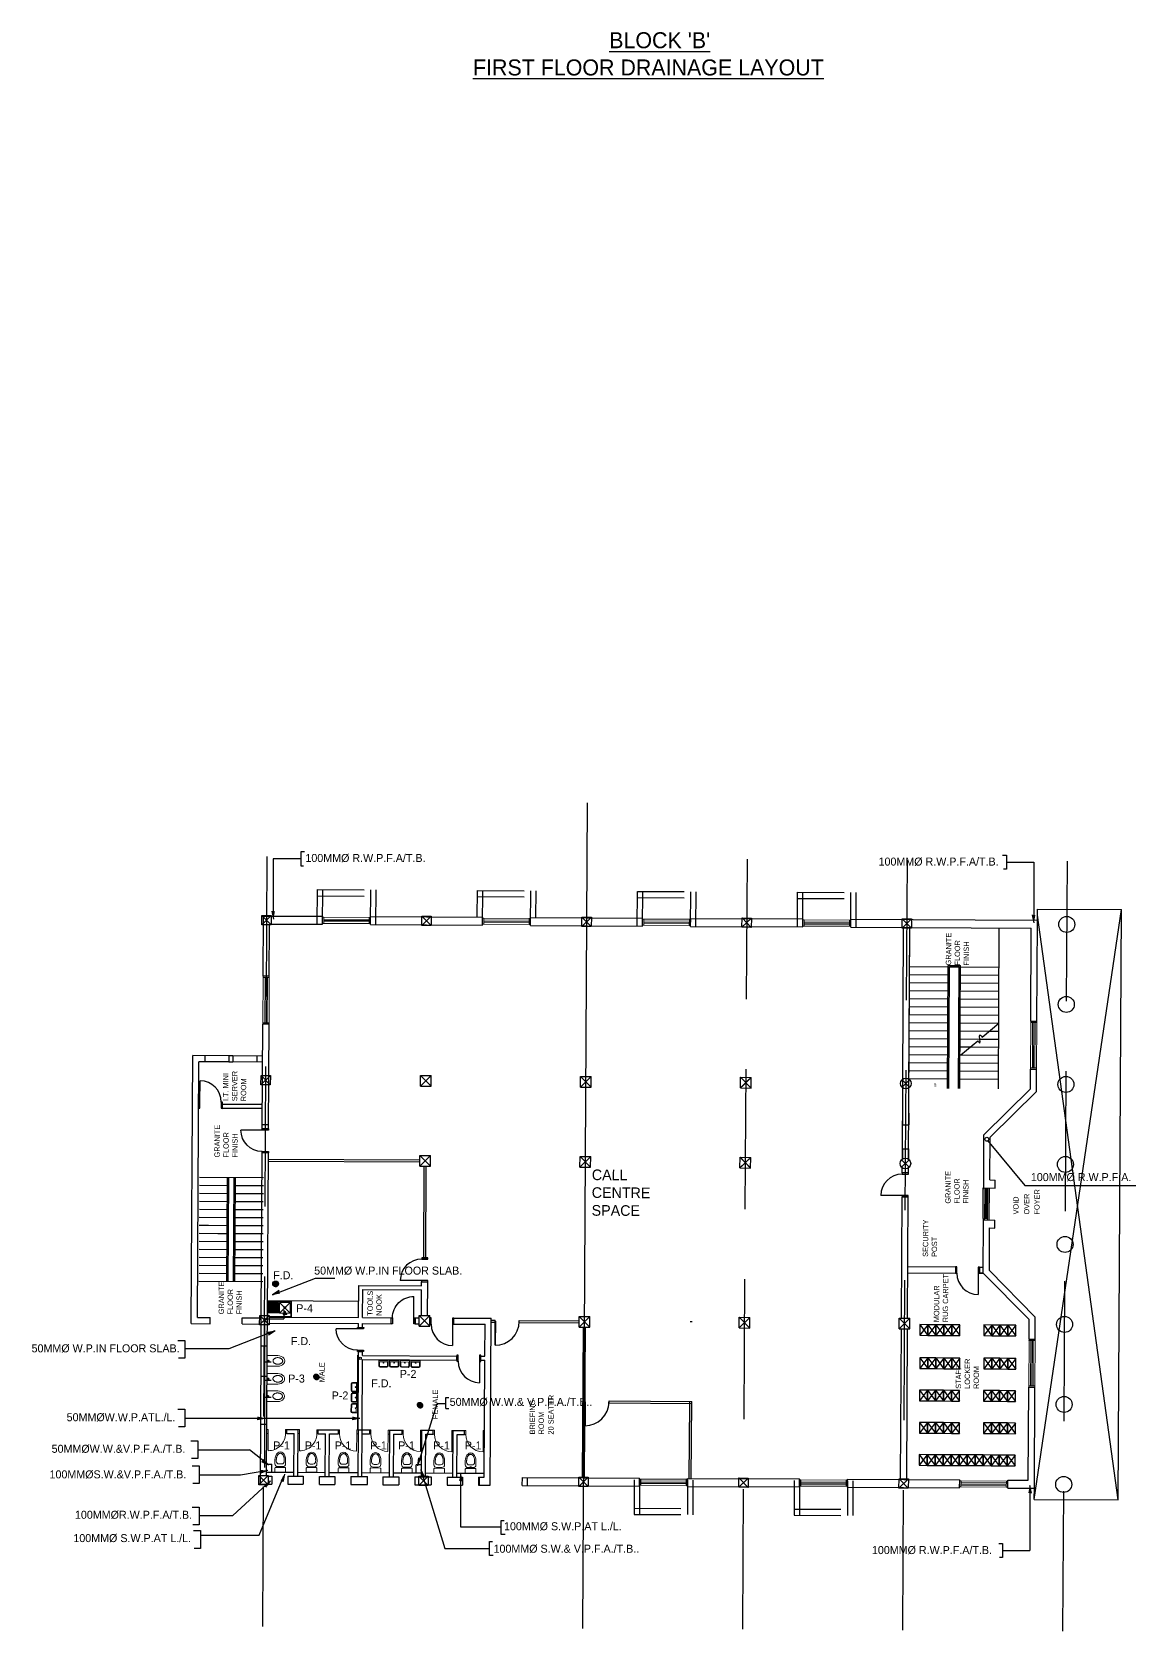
# Model space of a CAD drawing. Header units: millimetres. Extents: x -162225 to 333452, y -329082 to -56676.
# Drawn here: x 288557 to 329945, y -195811 to -135849 of the extents above; entities that cross this region are included whole.
import ezdxf

# ---------------------------------------------------------------- set-up
doc = ezdxf.new("R2010")
doc.units = ezdxf.units.MM
doc.header["$LTSCALE"] = 7
doc.header["$MEASUREMENT"] = 0
doc.linetypes.add('DASHED2', pattern=[0.375, 0.25, -0.125])
doc.layers.get('0').update_dxf_attribs({"lineweight": 5})
doc.layers.add('DOORS', color=8, linetype='Continuous')
for name, color, linetype, lineweight in [('Fixtures', 7, 'Continuous', 5), ('gridlines', 8, 'DASHED2', 5), ('Handrails', 8, 'Continuous', 5), ('LAYER1', 8, 'Continuous', 5), ('Layer2', 8, 'Continuous', 25), ('Layer4', 8, 'Continuous', 5), ('Layer5', 8, 'Continuous', 25), ("Supervisor's seat", 8, 'Continuous', 25), ('text', 8, 'Continuous', 5), ('TEXT3', 8, 'Continuous', 5), ('WALLS', 8, 'Continuous', 35), ('WIN-DOOR', 8, 'Continuous', 13), ('win_doors', 8, 'Continuous', 13), ('WINDOWS_DOORS', 8, 'Continuous', 5)]:
    doc.layers.add(name, color=color, linetype=linetype, lineweight=lineweight)
doc.styles.add('LUCY', font='LSANSI.TTF')
doc.styles.add('STYLUS', font='stylu.ttf')

# ---------------------------------------------------------------- blocks, each defined once
blk = doc.blocks.new('W1800')
at = {"layer": 'WIN-DOOR'}
for points in [[(0, 0), (230, 0), (230, -50), (0, -50)], [(0, -1800), (230, -1800), (230, -1750), (0, -1750)]]:
    blk.add_lwpolyline(points, close=True, dxfattribs=at)
at = {"layer": 'WINDOWS_DOORS'}
for p, q in [((0, -1800), (0, 0)), ((0, 0), (230, 0)), ((230, 0), (230, -1800)), ((69, -1750), (69, -50)), ((114, -50), (114, -1750)), ((161, -1750), (161, -50)), ((230, -1800), (0, -1800))]:
    blk.add_line(p, q, dxfattribs=at)
blk = doc.blocks.new('w1200')
for p, q in [((50, 230), (0, 230)), ((0, 165), (1200, 165)), ((0, 65), (1200, 65)), ((0, 0), (50, 0)), ((50, 230), (1200, 230)), ((50, 65), (50, 165)), ((50, 125), (1150, 125)), ((50, 105), (1150, 105)), ((50, 0), (1200, 0)), ((1200, 230), (1150, 230)), ((1150, 165), (1150, 65)), ((1150, 0), (1200, 0))]:
    blk.add_line(p, q)
blk = doc.blocks.new('wc')
for p, q in [((0, 458), (0, 308)), ((0, 150), (0, 0)), ((0, 0), (400, 0)), ((25, 175), (375, 175)), ((50, 458), (50, 408)), ((100, 208), (300, 208)), ((150, 308), (250, 308)), ((190, 208), (190, 175)), ((210, 208), (210, 175)), ((350, 408), (350, 458)), ((400, 308), (400, 458)), ((400, 0), (400, 150))]:
    blk.add_line(p, q)
for centre, radius, start, end in [((100, 308), 100, 180, 270), ((25, 150), 25, 90, 180), ((150, 408), 100, 180, 270), ((250, 408), 100, 270, 0), ((300, 308), 100, 270, 0), ((300, 308), 100, 270, 0), ((375, 150), 25, 360, 90)]:
    blk.add_arc(centre, radius, start, end)
blk.add_ellipse((200, 458), major_axis=(0, 300), ratio=0.666667, start_param=4.712389, end_param=7.853982)
blk.add_open_spline([(350, 458), (350, 466), (350, 474), (348, 496), (347, 510), (342, 537), (339, 551), (332, 576), (327, 588), (318, 611), (312, 622), (301, 641), (294, 650), (283, 665), (277, 670), (266, 681), (261, 685), (250, 693), (244, 696), (233, 701), (228, 703), (217, 706), (212, 707), (201, 708), (196, 708), (185, 706), (180, 705), (169, 702), (163, 700), (152, 694), (147, 691), (136, 682), (130, 678), (119, 667), (114, 661), (104, 647), (99, 640), (89, 624), (85, 616), (77, 598), (73, 589), (66, 569), (63, 559), (58, 538), (56, 527), (53, 506), (52, 494), (50, 475), (50, 466), (50, 458)], degree=3, knots=[4.712389, 4.712389, 4.712389, 4.712389, 4.805294, 4.805294, 4.96378, 4.96378, 5.122267, 5.122267, 5.280753, 5.280753, 5.439239, 5.439239, 5.597725, 5.597725, 5.724795, 5.724795, 5.851866, 5.851866, 5.978936, 5.978936, 6.106006, 6.106006, 6.233076, 6.233076, 6.360146, 6.360146, 6.487216, 6.487216, 6.614287, 6.614287, 6.741357, 6.741357, 6.868427, 6.868427, 6.995497, 6.995497, 7.122567, 7.122567, 7.249638, 7.249638, 7.376708, 7.376708, 7.503778, 7.503778, 7.630848, 7.630848, 7.757918, 7.757918, 7.853982, 7.853982, 7.853982, 7.853982])
blk = doc.blocks.new('d750l-150')
at = {"layer": 'WINDOWS_DOORS'}
blk.add_line((50, 150), (50, 800), dxfattribs=at)
for points in [[(50, 0), (0, 0), (0, 150), (50, 150)], [(750, 0), (700, 0), (700, 150), (750, 150)]]:
    blk.add_lwpolyline(points, close=True, dxfattribs=at)
blk.add_arc((50, 150), 650, 0, 90, dxfattribs=at)
blk = doc.blocks.new('bidet')
for p, q in [((0, 400), (0, 0)), ((0, 0), (400, 0)), ((0, 0), (200, 0)), ((0, 0), (200, 0)), ((400, 0), (400, 400))]:
    blk.add_line(p, q)
for radius in [23.9, 18.9, 13.9]:
    blk.add_circle((200, 50), radius)
blk.add_ellipse((200, 400), major_axis=(0, 256), ratio=0.780874, start_param=4.712389, end_param=7.853982)
for points in [[(325, 400), (325, 406), (325, 413), (323, 429), (322, 439), (318, 459), (316, 469), (309, 487), (306, 496), (298, 512), (293, 520), (284, 534), (279, 540), (268, 551), (263, 556), (252, 564), (246, 568), (235, 574), (229, 576), (218, 579), (213, 580), (202, 581), (197, 581), (186, 580), (180, 579), (169, 576), (164, 573), (153, 567), (147, 564), (136, 555), (131, 550), (120, 538), (115, 532), (106, 518), (101, 510), (93, 494), (90, 485), (84, 466), (81, 457), (78, 437), (76, 427), (75, 411), (75, 406), (75, 400)], [(325, 400), (325, 394), (325, 387), (323, 371), (322, 361), (318, 341), (316, 331), (309, 313), (306, 304), (298, 288), (293, 280), (284, 266), (279, 260), (268, 249), (263, 244), (252, 236), (246, 232), (235, 226), (229, 224), (218, 221), (213, 220), (202, 219), (197, 219), (186, 220), (180, 221), (169, 224), (164, 227), (153, 233), (147, 236), (136, 245), (131, 250), (120, 262), (115, 268), (106, 282), (101, 290), (93, 306), (90, 315), (84, 334), (81, 343), (78, 363), (76, 373), (75, 389), (75, 394), (75, 400)]]:
    blk.add_open_spline(points, degree=3, knots=[4.712389, 4.712389, 4.712389, 4.712389, 4.809848, 4.809848, 4.965569, 4.965569, 5.121291, 5.121291, 5.277012, 5.277012, 5.432733, 5.432733, 5.588455, 5.588455, 5.744176, 5.744176, 5.899897, 5.899897, 6.055619, 6.055619, 6.21134, 6.21134, 6.367061, 6.367061, 6.522783, 6.522783, 6.678504, 6.678504, 6.834226, 6.834226, 6.989947, 6.989947, 7.145668, 7.145668, 7.30139, 7.30139, 7.457111, 7.457111, 7.612832, 7.612832, 7.768554, 7.768554, 7.853982, 7.853982, 7.853982, 7.853982])
blk = doc.blocks.new('d900l')
at = {"linetype": 'ByBlock'}
blk.add_line((50, 230), (50, 1030), dxfattribs=at)
for points in [[(0, 0), (50, 0), (50, 230), (0, 230)], [(850, 0), (900, 0), (900, 230), (850, 230)]]:
    blk.add_lwpolyline(points, close=True, dxfattribs=at)
blk.add_arc((50, 230), 800, 0, 90, dxfattribs=at)
blk = doc.blocks.new('900 DOOR 2')
at = {"layer": 'Layer5'}
for p, q in [((900, 20), (0, 20)), ((900, 0), (0, 0))]:
    blk.add_line(p, q, dxfattribs=at)
blk.add_arc((0, 0), 900, 0, 90, dxfattribs=at)
blk = doc.blocks.new('sink900')
for p, q in [((0, 600), (0, 0)), ((900, 600), (0, 600)), ((0, 600), (50, 600)), ((0, 600), (100, 600)), ((900, 0), (900, 600)), ((0, 0), (900, 0)), ((20, 580), (20, 20)), ((880, 580), (20, 580)), ((20, 20), (880, 20)), ((450, 450), (50, 50)), ((50, 450), (450, 50)), ((50, 450), (50, 50)), ((450, 450), (50, 450)), ((50, 50), (450, 50)), ((168, 489), (325, 489)), ((230, 518), (230, 390)), ((230, 518), (260, 518)), ((260, 390), (230, 390)), ((260, 518), (260, 390)), ((450, 50), (450, 450)), ((450, 50), (450, 450)), ((450, 450), (850, 450)), ((490, 50), (490, 450)), ((490, 425), (850, 425)), ((490, 400), (850, 400)), ((490, 375), (850, 375)), ((490, 350), (850, 350)), ((490, 325), (850, 325)), ((490, 300), (850, 300)), ((490, 275), (850, 275)), ((850, 250), (490, 250)), ((850, 225), (490, 225)), ((850, 225), (490, 225)), ((850, 200), (490, 200)), ((850, 175), (490, 175)), ((850, 150), (490, 150)), ((850, 125), (490, 125)), ((850, 100), (490, 100)), ((850, 75), (490, 75)), ((850, 50), (490, 50)), ((850, 450), (850, 50)), ((880, 20), (880, 580))]:
    blk.add_line(p, q)
for centre, radius in [((197, 485), 20), ((250, 250), 40), ((250, 250), 30), ((288, 485), 20)]:
    blk.add_circle(centre, radius)
blk = doc.blocks.new('BASIN350')
for p, q in [((0, 200), (0, 0)), ((0, 0), (350, 0)), ((25, 200), (25, 50)), ((25, 50), (325, 50)), ((300, 250), (50, 250)), ((300, 225), (50, 225)), ((325, 50), (325, 200)), ((350, 0), (350, 200))]:
    blk.add_line(p, q)
for radius in [17.4, 12.4]:
    blk.add_circle((175, 75), radius)
for centre, radius, start, end in [((50, 200), 50, 90, 180), ((50, 200), 25, 90, 180), ((300, 200), 50, 0, 90), ((300, 200), 25, 360, 90)]:
    blk.add_arc(centre, radius, start, end)

msp = doc.modelspace()

# ---------------------------------------------------------------- hatches: boundary and pattern name
at = {"layer": 'Fixtures', "lineweight": 25}
h = msp.add_hatch(dxfattribs=at)
h.set_pattern_fill('ANSI31', color=256, scale=36, style=0)
h.set_pattern_definition([(45, (266402.9575, -105290.878), (-3.18198052, 3.18198052), [])])
h.paths.add_polyline_path([(297795, -182795, 1), (297583, -182795, 1)])
h = msp.add_hatch(dxfattribs=at)
h.set_pattern_fill('ANSI31', color=256, scale=36, style=0)
h.set_pattern_definition([(45, (267933.5187, -108779.3896), (-3.18198052, 3.18198052), [])])
h.paths.add_polyline_path([(299326, -186284, 1), (299113, -186284, 1)])
h = msp.add_hatch(dxfattribs=at)
h.set_pattern_fill('ANSI31', color=256, scale=36, style=0)
h.set_pattern_definition([(45, (271817.99, -109840.84), (-3.18198052, 3.18198052), [])])
h.paths.add_polyline_path([(303210, -187345, 1), (302998, -187345, 1)])

# ---------------------------------------------------------------- linework, layer by layer
for p, q in [((300807, -183454), (297387, -183435)), ((302599, -189687), (302599, -189720)), ((302619, -189687), (302619, -189720)), ((304989, -189643), (304989, -189675)), ((305009, -189643), (305009, -189675))]:
    msp.add_line(p, q, dxfattribs=at)
for centre, radius in [((297689, -182795), 106), ((297704, -182825), 46.8)]:
    msp.add_circle(centre, radius, dxfattribs=at)
at = {"layer": 'gridlines', "lineweight": 25, "ltscale": 3000}
for p, q in [((297205, -195647), (297388, -164694)), ((315205, -195745), (315387, -164793)), ((321204, -195778), (321387, -164826)), ((327204, -195811), (327387, -164859))]:
    msp.add_line(p, q, dxfattribs=at)
at = {"layer": 'gridlines', "color": 206, "linetype": 'Continuous', "lineweight": 30, "ltscale": 3000}
for p, q in [((305772, -184234), (305922, -184235)), ((305773, -184156), (305923, -184157)), ((305773, -184159), (305923, -184160)), ((305922, -184235), (305923, -184160)), ((313230, -184200), (313305, -184200)), ((310188, -187258), (310189, -187183))]:
    msp.add_line(p, q, dxfattribs=at)
at = {"layer": 'Handrails', "lineweight": 25}
for p, q in [((322881, -175464), (322906, -170855)), ((322906, -170855), (323361, -170857)), ((323351, -172707), (323361, -170857)), ((322931, -175465), (322956, -170905)), ((322956, -170905), (323311, -170907)), ((323286, -175467), (323311, -170907)), ((323336, -175467), (323351, -172707)), ((324181, -173536), (324799, -173015)), ((323383, -174207), (324016, -173674)), ((295867, -182714), (295888, -178814)), ((295917, -182714), (295938, -178815)), ((296112, -182716), (296133, -178816)), ((296162, -182716), (296183, -178816))]:
    msp.add_line(p, q, dxfattribs=at)
msp.add_spline([(324016, -173674), (324090, -173763), (324092, -173460), (324181, -173536)], degree=3, dxfattribs=at)
at = {"layer": 'LAYER1', "lineweight": 25}
for p, q in [((297526, -168976), (297174, -169324)), ((297176, -168974), (297524, -169326)), ((303526, -169009), (303174, -169357)), ((303176, -169007), (303524, -169359)), ((309526, -169042), (309174, -169390)), ((309176, -169040), (309524, -169391)), ((315526, -169074), (315174, -169422)), ((315176, -169072), (315524, -169424)), ((326131, -190873), (329402, -168760)), ((326250, -169193), (326253, -168743)), ((329281, -190890), (326251, -168968)), ((326253, -168743), (329402, -168760)), ((329281, -190890), (329402, -168760)), ((321525, -169107), (321174, -169455)), ((321175, -169105), (321524, -169457)), ((321454, -171197), (322904, -171205)), ((321456, -170897), (322906, -170905)), ((323359, -171207), (324809, -171215)), ((323361, -170907), (324811, -170915)), ((321451, -171797), (322901, -171805)), ((321452, -171497), (322902, -171505)), ((323356, -171807), (324806, -171815)), ((323357, -171507), (324807, -171515)), ((321447, -172397), (322897, -172405)), ((321449, -172097), (322899, -172105)), ((323352, -172407), (324802, -172415)), ((323354, -172107), (324804, -172115)), ((321444, -172997), (322894, -173005)), ((321446, -172697), (322896, -172705)), ((323349, -173007), (324799, -173015)), ((323351, -172707), (324801, -172715)), ((321441, -173597), (322891, -173605)), ((321443, -173297), (322893, -173305)), ((323346, -173607), (324087, -173611)), ((323347, -173307), (324445, -173313)), ((324087, -173611), (324796, -173615)), ((324445, -173313), (324797, -173315)), ((321438, -174197), (322888, -174205)), ((321439, -173897), (322889, -173905)), ((323343, -174207), (324793, -174215)), ((323344, -173907), (323737, -173909)), ((323737, -173909), (324794, -173915)), ((297493, -174976), (297141, -175324)), ((297143, -174974), (297491, -175326)), ((303116, -175382), (303518, -174984)), ((303118, -174982), (303516, -175384)), ((309116, -175414), (309518, -175017)), ((309118, -175014), (309516, -175417)), ((315116, -175447), (315518, -175049)), ((315118, -175047), (315516, -175449)), ((321434, -174797), (322884, -174805)), ((321436, -174497), (322886, -174505)), ((323339, -174807), (324789, -174815)), ((323341, -174507), (324791, -174515)), ((315459, -175108), (315175, -175389)), ((315176, -175106), (315457, -175390)), ((321459, -175140), (321174, -175422)), ((321176, -175139), (321457, -175423)), ((321433, -175097), (322883, -175105)), ((323338, -175107), (324788, -175115)), ((303099, -178381), (303502, -177984)), ((303102, -177981), (303499, -178384)), ((309099, -178414), (309502, -178017)), ((309102, -178014), (309499, -178416)), ((315099, -178447), (315501, -178049)), ((315101, -178047), (315499, -178449)), ((315443, -178108), (315158, -178389)), ((315160, -178106), (315441, -178390)), ((321442, -178140), (321158, -178422)), ((321160, -178139), (321441, -178423)), ((295886, -179114), (294836, -179109)), ((297233, -178822), (294838, -178809)), ((297231, -179122), (296181, -179116)), ((295883, -179714), (294833, -179709)), ((295885, -179414), (294835, -179409)), ((297228, -179722), (296178, -179716)), ((297230, -179422), (296180, -179416)), ((295880, -180314), (294830, -180308)), ((295881, -180014), (294831, -180009)), ((297225, -180322), (296175, -180316)), ((297226, -180022), (296176, -180016)), ((295524, -180912), (294826, -180908)), ((295173, -180610), (294828, -180608)), ((295878, -180614), (295173, -180610)), ((295876, -180914), (295524, -180912)), ((297221, -180922), (296171, -180916)), ((297223, -180622), (296173, -180616)), ((295873, -181514), (294823, -181508)), ((295875, -181214), (294825, -181208)), ((297218, -181522), (296168, -181516)), ((297220, -181222), (296170, -181216)), ((295870, -182114), (294820, -182108)), ((295872, -181814), (294822, -181808)), ((297215, -182122), (296165, -182116)), ((297217, -181822), (296167, -181816)), ((297212, -182722), (294817, -182708)), ((295868, -182414), (294818, -182408)), ((297213, -182422), (296163, -182416)), ((297444, -183976), (297092, -184324)), ((297094, -183974), (297442, -184326)), ((303069, -184379), (303472, -183981)), ((303072, -183979), (303469, -184381)), ((309066, -184414), (309469, -184016)), ((309069, -184014), (309466, -184416)), ((315066, -184447), (315469, -184049)), ((315069, -184047), (315466, -184449)), ((321068, -184080), (321466, -184482)), ((321066, -184480), (321468, -184082)), ((322146, -184324), (321843, -184722)), ((321846, -184322), (322143, -184724)), ((322446, -184325), (322143, -184724)), ((322146, -184324), (322443, -184725)), ((322746, -184327), (322443, -184725)), ((322446, -184325), (322743, -184727)), ((323046, -184329), (322743, -184727)), ((322746, -184327), (323043, -184729)), ((323345, -184330), (323043, -184729)), ((323046, -184329), (323343, -184730)), ((324545, -184337), (324243, -184735)), ((324245, -184335), (324543, -184737)), ((324845, -184338), (324543, -184737)), ((324545, -184337), (324843, -184738)), ((325145, -184340), (324843, -184738)), ((324845, -184338), (325143, -184740)), ((325445, -184342), (325143, -184740)), ((325145, -184340), (325443, -184742)), ((322139, -185570), (321837, -185969)), ((321839, -185569), (322137, -185970)), ((322439, -185572), (322137, -185970)), ((322139, -185570), (322436, -185972)), ((322739, -185574), (322436, -185972)), ((322439, -185572), (322736, -185974)), ((323039, -185575), (322736, -185974)), ((322739, -185574), (323036, -185975)), ((323339, -185577), (323036, -185975)), ((323039, -185575), (323336, -185977)), ((324539, -185584), (324236, -185982)), ((324239, -185582), (324536, -185984)), ((324839, -185585), (324536, -185984)), ((324539, -185584), (324836, -185985)), ((325139, -185587), (324836, -185985)), ((324839, -185585), (325136, -185987)), ((325439, -185588), (325136, -185987)), ((325139, -185587), (325436, -185988)), ((322132, -186782), (321830, -187180)), ((321832, -186780), (322130, -187182)), ((322432, -186783), (322130, -187182)), ((322132, -186782), (322430, -187183)), ((322732, -186785), (322430, -187183)), ((322432, -186783), (322730, -187185)), ((323032, -186787), (322730, -187185)), ((322732, -186785), (323030, -187187)), ((323332, -186788), (323030, -187187)), ((323032, -186787), (323330, -187188)), ((324532, -186795), (324230, -187193)), ((324232, -186793), (324530, -187195)), ((324832, -186796), (324530, -187195)), ((324532, -186795), (324830, -187196)), ((325132, -186798), (324830, -187196)), ((324832, -186796), (325130, -187198)), ((325432, -186800), (325130, -187198)), ((325132, -186798), (325430, -187200)), ((322125, -187993), (321823, -188391)), ((321825, -187991), (322123, -188393)), ((322425, -187994), (322123, -188393)), ((322125, -187993), (322423, -188394)), ((322725, -187996), (322423, -188394)), ((322425, -187994), (322723, -188396)), ((323025, -187998), (322723, -188396)), ((322725, -187996), (323023, -188398)), ((323325, -187999), (323023, -188398)), ((323025, -187998), (323323, -188399)), ((324525, -188006), (324223, -188404)), ((324225, -188004), (324523, -188406)), ((324825, -188008), (324523, -188406)), ((324525, -188006), (324823, -188408)), ((325125, -188009), (324823, -188408)), ((324825, -188008), (325123, -188409)), ((325425, -188011), (325123, -188409)), ((325125, -188009), (325423, -188411)), ((322119, -189199), (321817, -189597)), ((321819, -189197), (322117, -189599)), ((322419, -189201), (322117, -189599)), ((322119, -189199), (322417, -189601)), ((322719, -189202), (322417, -189601)), ((322419, -189201), (322717, -189602)), ((323019, -189204), (322717, -189602)), ((322719, -189202), (323017, -189604)), ((323319, -189205), (323017, -189604)), ((323019, -189204), (323317, -189605)), ((323619, -189207), (323317, -189605)), ((323319, -189205), (323617, -189607)), ((323919, -189209), (323617, -189607)), ((323619, -189207), (323917, -189609)), ((324219, -189210), (323917, -189609)), ((323919, -189209), (324217, -189610)), ((324519, -189212), (324217, -189610)), ((324219, -189210), (324517, -189612)), ((324819, -189214), (324517, -189612)), ((324519, -189212), (324817, -189614)), ((325119, -189215), (324817, -189614)), ((324819, -189214), (325117, -189615)), ((325419, -189217), (325117, -189615)), ((325119, -189215), (325417, -189617)), ((297411, -189976), (297059, -190324)), ((297061, -189974), (297409, -190325)), ((303411, -190008), (303059, -190356)), ((303061, -190006), (303409, -190358)), ((309411, -190041), (309059, -190389)), ((309061, -190039), (309409, -190391)), ((315411, -190074), (315059, -190422)), ((315061, -190072), (315409, -190424)), ((321411, -190107), (321059, -190455)), ((321061, -190105), (321409, -190457)), ((326131, -190873), (326134, -190423)), ((326131, -190873), (329281, -190890))]:
    msp.add_line(p, q, dxfattribs=at)
at = {"layer": 'Layer2', "lineweight": 25}
for p, q in [((303116, -175382), (303118, -174982)), ((303118, -174982), (303518, -174984)), ((303516, -175384), (303518, -174984)), ((309116, -175414), (309118, -175014)), ((309118, -175014), (309518, -175017)), ((309516, -175417), (309518, -175017)), ((315116, -175447), (315118, -175047)), ((315118, -175047), (315518, -175049)), ((315516, -175449), (315518, -175049)), ((303116, -175382), (303516, -175384)), ((309116, -175414), (309516, -175417)), ((315116, -175447), (315516, -175449)), ((303099, -178381), (303102, -177981)), ((303102, -177981), (303502, -177984)), ((303499, -178384), (303502, -177984)), ((309099, -178414), (309102, -178014)), ((309102, -178014), (309502, -178017)), ((309499, -178416), (309502, -178017)), ((315099, -178447), (315101, -178047)), ((315101, -178047), (315501, -178049)), ((315499, -178449), (315501, -178049)), ((303099, -178381), (303499, -178384)), ((309099, -178414), (309499, -178416)), ((315099, -178447), (315499, -178449)), ((303069, -184379), (303072, -183979)), ((303072, -183979), (303472, -183981)), ((303469, -184381), (303472, -183981)), ((309066, -184414), (309069, -184014)), ((309069, -184014), (309469, -184016)), ((309466, -184416), (309469, -184016)), ((315066, -184447), (315069, -184047)), ((315069, -184047), (315469, -184049)), ((315466, -184449), (315469, -184049)), ((321066, -184480), (321068, -184080)), ((321068, -184080), (321468, -184082)), ((303069, -184379), (303469, -184381)), ((309066, -184414), (309466, -184416)), ((315066, -184447), (315466, -184449)), ((321066, -184480), (321466, -184482)), ((321466, -184482), (321468, -184082))]:
    msp.add_line(p, q, dxfattribs=at)
for points in [[(297526, -168976), (297524, -169326), (297174, -169324), (297176, -168974)], [(303526, -169009), (303524, -169359), (303174, -169357), (303176, -169007)], [(309526, -169042), (309524, -169391), (309174, -169390), (309176, -169040)], [(315526, -169074), (315524, -169424), (315174, -169422), (315176, -169072)], [(321525, -169107), (321524, -169457), (321174, -169455), (321175, -169105)], [(297493, -174976), (297491, -175326), (297141, -175324), (297143, -174974)], [(297444, -183976), (297442, -184326), (297092, -184324), (297094, -183974)], [(297411, -189976), (297409, -190325), (297059, -190324), (297061, -189974)], [(303411, -190008), (303409, -190358), (303059, -190356), (303061, -190006)], [(309411, -190041), (309409, -190391), (309059, -190389), (309061, -190039)], [(315411, -190074), (315409, -190424), (315059, -190422), (315061, -190072)], [(321411, -190107), (321409, -190457), (321059, -190455), (321061, -190105)]]:
    msp.add_lwpolyline(points, close=True, dxfattribs=at)
for centre in [(321317, -175281), (321300, -178281)]:
    msp.add_circle(centre, 200, dxfattribs=at)
at = {"layer": 'Layer4', "linetype": 'DASHED2', "lineweight": 25, "ltscale": 1000}
for p, q in [((299249, -169310), (299256, -168010)), ((299255, -168240), (301455, -168252)), ((299256, -168010), (301456, -168022)), ((299449, -169311), (299456, -168011)), ((301249, -169321), (301256, -168021)), ((301449, -169322), (301456, -168022)), ((305251, -169043), (305256, -168043)), ((305255, -168273), (307455, -168285)), ((305256, -168043), (307456, -168055)), ((305449, -169344), (305456, -168044)), ((307249, -169354), (307256, -168054)), ((307451, -169055), (307456, -168055)), ((311249, -169376), (311256, -168076)), ((311255, -168306), (313455, -168318)), ((311256, -168076), (313456, -168088)), ((311449, -169377), (311456, -168077)), ((313249, -169387), (313256, -168087)), ((313449, -169388), (313456, -168088)), ((317249, -169409), (317256, -168109)), ((317255, -168339), (319455, -168351)), ((317256, -168109), (319456, -168121)), ((317449, -169410), (317456, -168110)), ((319249, -169420), (319256, -168120)), ((319449, -169421), (319456, -168121)), ((311135, -190136), (311128, -191436)), ((311335, -190137), (311328, -191437)), ((317135, -190168), (317128, -191468)), ((317335, -190170), (317328, -191470)), ((319135, -190179), (319128, -191479)), ((319335, -190181), (319328, -191480)), ((311129, -191206), (313329, -191218)), ((317129, -191238), (319329, -191250)), ((311128, -191436), (313328, -191448)), ((317128, -191468), (319328, -191480))]:
    msp.add_line(p, q, dxfattribs=at)
at = {"layer": 'Layer4', "lineweight": 25}
for points in [[(322146, -184324), (321846, -184322), (321843, -184722), (322143, -184724)], [(322446, -184325), (322146, -184324), (322143, -184724), (322443, -184725)], [(322746, -184327), (322446, -184325), (322443, -184725), (322743, -184727)], [(323046, -184329), (322746, -184327), (322743, -184727), (323043, -184729)], [(323345, -184330), (323046, -184329), (323043, -184729), (323343, -184730)], [(324545, -184337), (324245, -184335), (324243, -184735), (324543, -184737)], [(324845, -184338), (324545, -184337), (324543, -184737), (324843, -184738)], [(325145, -184340), (324845, -184338), (324843, -184738), (325143, -184740)], [(325445, -184342), (325145, -184340), (325143, -184740), (325443, -184742)], [(322139, -185570), (321839, -185569), (321837, -185969), (322137, -185970)], [(322439, -185572), (322139, -185570), (322137, -185970), (322436, -185972)], [(322739, -185574), (322439, -185572), (322436, -185972), (322736, -185974)], [(323039, -185575), (322739, -185574), (322736, -185974), (323036, -185975)], [(323339, -185577), (323039, -185575), (323036, -185975), (323336, -185977)], [(324539, -185584), (324239, -185582), (324236, -185982), (324536, -185984)], [(324839, -185585), (324539, -185584), (324536, -185984), (324836, -185985)], [(325139, -185587), (324839, -185585), (324836, -185985), (325136, -185987)], [(325439, -185588), (325139, -185587), (325136, -185987), (325436, -185988)], [(322132, -186782), (321832, -186780), (321830, -187180), (322130, -187182)], [(322432, -186783), (322132, -186782), (322130, -187182), (322430, -187183)], [(322732, -186785), (322432, -186783), (322430, -187183), (322730, -187185)], [(323032, -186787), (322732, -186785), (322730, -187185), (323030, -187187)], [(323332, -186788), (323032, -186787), (323030, -187187), (323330, -187188)], [(324532, -186795), (324232, -186793), (324230, -187193), (324530, -187195)], [(324832, -186796), (324532, -186795), (324530, -187195), (324830, -187196)], [(325132, -186798), (324832, -186796), (324830, -187196), (325130, -187198)], [(325432, -186800), (325132, -186798), (325130, -187198), (325430, -187200)], [(322125, -187993), (321825, -187991), (321823, -188391), (322123, -188393)], [(322425, -187994), (322125, -187993), (322123, -188393), (322423, -188394)], [(322725, -187996), (322425, -187994), (322423, -188394), (322723, -188396)], [(323025, -187998), (322725, -187996), (322723, -188396), (323023, -188398)], [(323325, -187999), (323025, -187998), (323023, -188398), (323323, -188399)], [(324525, -188006), (324225, -188004), (324223, -188404), (324523, -188406)], [(324825, -188008), (324525, -188006), (324523, -188406), (324823, -188408)], [(325125, -188009), (324825, -188008), (324823, -188408), (325123, -188409)], [(325425, -188011), (325125, -188009), (325123, -188409), (325423, -188411)], [(322119, -189199), (321819, -189197), (321817, -189597), (322117, -189599)], [(322419, -189201), (322119, -189199), (322117, -189599), (322417, -189601)], [(322719, -189202), (322419, -189201), (322417, -189601), (322717, -189602)], [(323019, -189204), (322719, -189202), (322717, -189602), (323017, -189604)], [(323319, -189205), (323019, -189204), (323017, -189604), (323317, -189605)], [(323619, -189207), (323319, -189205), (323317, -189605), (323617, -189607)], [(323919, -189209), (323619, -189207), (323617, -189607), (323917, -189609)], [(324219, -189210), (323919, -189209), (323917, -189609), (324217, -189610)], [(324519, -189212), (324219, -189210), (324217, -189610), (324517, -189612)], [(324819, -189214), (324519, -189212), (324517, -189612), (324817, -189614)], [(325119, -189215), (324819, -189214), (324817, -189614), (325117, -189615)], [(325419, -189217), (325119, -189215), (325117, -189615), (325417, -189617)]]:
    msp.add_lwpolyline(points, close=True, dxfattribs=at)
at = {"layer": 'text', "lineweight": 25}
for p, q in [((298000, -183782), (298000, -184106)), ((297289, -184104), (298000, -184104)), ((297289, -189684), (297289, -184104)), ((297289, -185715), (297521, -185715)), ((297289, -186406), (297521, -186406)), ((297289, -187041), (297521, -187041))]:
    msp.add_line(p, q, dxfattribs=at)
at = {"layer": 'TEXT3', "color": 1, "lineweight": 25}
for p, q in [((298774, -166588), (298632, -166588)), ((298632, -166588), (298632, -167112)), ((297604, -166850), (297604, -169033)), ((298632, -166850), (297604, -166850)), ((298632, -167112), (298741, -167112)), ((324944, -166723), (325085, -166723)), ((325085, -167247), (324976, -167247)), ((325085, -166723), (325085, -167247)), ((325085, -166985), (326114, -166985)), ((326114, -166985), (326114, -169168)), ((297547, -168823), (297606, -169116)), ((326058, -168958), (326116, -169251)), ((324377, -177412), (325781, -179102)), ((325781, -179102), (329945, -179102)), ((297568, -183207), (299179, -182578)), ((299179, -182578), (299913, -182578)), ((297820, -183046), (297568, -183207)), ((295943, -185214), (297672, -184544)), ((297420, -184704), (297672, -184544)), ((294020, -184912), (294289, -184912)), ((294289, -184912), (294289, -185576)), ((294289, -185214), (295943, -185214)), ((294289, -185576), (294052, -185576)), ((304068, -187470), (304068, -187052)), ((304068, -187052), (304179, -187052)), ((294020, -187490), (294289, -187490)), ((294289, -187490), (294289, -188154)), ((303029, -189570), (303748, -187279)), ((303748, -187279), (304068, -187279)), ((304068, -187470), (304179, -187470)), ((294289, -188154), (294052, -188154)), ((294289, -187827), (300851, -187827)), ((296999, -187885), (297292, -187827)), ((300558, -187885), (300851, -187827)), ((294508, -188678), (294778, -188678)), ((294778, -188678), (294778, -189342)), ((294778, -189342), (294541, -189342)), ((294778, -189015), (296706, -189015)), ((297428, -189583), (296706, -189015)), ((297162, -189448), (297428, -189583)), ((303044, -189315), (303012, -189612)), ((294557, -189620), (294826, -189620)), ((294826, -189620), (294826, -190284)), ((294826, -189957), (296377, -189957)), ((296377, -189957), (297393, -189785)), ((297076, -192215), (298002, -189987)), ((297114, -189891), (297393, -189785)), ((297977, -190222), (298036, -189929)), ((303131, -189769), (304037, -192718)), ((303273, -190033), (303131, -189769)), ((304627, -189896), (304627, -191902)), ((304685, -190189), (304627, -189896)), ((294826, -190284), (294589, -190284)), ((296080, -191479), (297500, -190176)), ((297324, -190417), (297500, -190176)), ((325964, -190353), (325964, -192792)), ((326022, -190646), (325964, -190353)), ((294557, -191165), (294826, -191165)), ((294826, -191165), (294826, -191829)), ((294826, -191829), (294589, -191829)), ((294826, -191479), (296080, -191479)), ((306150, -192188), (306150, -191664)), ((306150, -191664), (306259, -191664)), ((294609, -192046), (294878, -192046)), ((294878, -192046), (294878, -192711)), ((294878, -192215), (297076, -192215)), ((304627, -191902), (306150, -191902)), ((305709, -192980), (305709, -192456)), ((305709, -192456), (305818, -192456)), ((306291, -192188), (306150, -192188)), ((294878, -192711), (294641, -192711)), ((304037, -192718), (305709, -192718)), ((305851, -192980), (305709, -192980)), ((324801, -192530), (324942, -192530)), ((324942, -193054), (324833, -193054)), ((324942, -192530), (324942, -193054)), ((324942, -192792), (325964, -192792))]:
    msp.add_line(p, q, dxfattribs=at)
at = {"layer": 'TEXT3', "color": 6, "lineweight": 25}
for centre, radius in [((324353, -177369), 73.9), ((300864, -185584), 39)]:
    msp.add_circle(centre, radius, dxfattribs=at)
at = {"layer": 'TEXT3', "color": 1, "lineweight": 25}
msp.add_circle((297294, -184120), 39, dxfattribs=at)
for points in [[(297664, -168829), (297606, -169116), (297547, -168823)], [(326174, -168964), (326116, -169251), (326058, -168958)], [(297856, -183157), (297568, -183207), (297820, -183046)], [(297384, -184593), (297672, -184544), (297420, -184704)], [(297005, -187769), (297292, -187827), (296999, -187885)], [(300565, -187769), (300851, -187827), (300558, -187885)], [(297239, -189360), (297428, -189583), (297162, -189448)], [(303153, -189356), (303012, -189612), (303044, -189315)], [(297101, -189775), (297393, -189785), (297114, -189891)], [(297872, -190171), (298036, -189929), (297977, -190222)], [(303159, -190060), (303131, -189769), (303273, -190033)], [(304569, -190182), (304627, -189896), (304685, -190189)], [(297250, -190326), (297500, -190176), (297324, -190417)], [(325906, -190639), (325964, -190353), (326022, -190646)]]:
    msp.add_solid(points, dxfattribs=at)
at = {"layer": 'WALLS', "lineweight": 25}
for p, q in [((309205, -195712), (309387, -164760)), ((297223, -171249), (297236, -168999)), ((297236, -168999), (299451, -169011)), ((299449, -169311), (299451, -169011)), ((301249, -169321), (301251, -169021)), ((301251, -169021), (305451, -169044)), ((305449, -169344), (305451, -169044)), ((307249, -169354), (307251, -169054)), ((307251, -169054), (311450, -169077)), ((311449, -169377), (311450, -169077)), ((313249, -169387), (313250, -169087)), ((313250, -169087), (317450, -169110)), ((297453, -171250), (297464, -169300)), ((297464, -169300), (299449, -169311)), ((301249, -169321), (305449, -169344)), ((307249, -169354), (311449, -169377)), ((313249, -169387), (317449, -169410)), ((317449, -169410), (317450, -169110)), ((319249, -169420), (319250, -169120)), ((319249, -169420), (326019, -169457)), ((319250, -169120), (326250, -169158)), ((321186, -178117), (321234, -169456)), ((321416, -178118), (321464, -169457)), ((321431, -175456), (321464, -169457)), ((324786, -175475), (324819, -169450)), ((326000, -172947), (326019, -169457)), ((326230, -172948), (326250, -169193)), ((297453, -171250), (297223, -171249)), ((297192, -176979), (297214, -173049)), ((297444, -173050), (297214, -173049)), ((297422, -176980), (297444, -173050)), ((326000, -172947), (326230, -172948)), ((294527, -184285), (294582, -174235)), ((295934, -174242), (294582, -174235)), ((294758, -184056), (294811, -174466)), ((295933, -174472), (294811, -174466)), ((295034, -174237), (295033, -174467)), ((295934, -174242), (295933, -174472)), ((295933, -174472), (296083, -174473)), ((296084, -174243), (295934, -174242)), ((296084, -174243), (296083, -174473)), ((297206, -174479), (296083, -174473)), ((297207, -174249), (296084, -174243)), ((296984, -174248), (296983, -174478)), ((325986, -175481), (325990, -174747)), ((325990, -174747), (326220, -174748)), ((326215, -175578), (326220, -174748)), ((324246, -177202), (325986, -175481)), ((324476, -177298), (326215, -175578)), ((295701, -176211), (295702, -176061)), ((297196, -176219), (295701, -176211)), ((296075, -176063), (295702, -176061)), ((297197, -176069), (296075, -176063)), ((321426, -176397), (321427, -176167)), ((297193, -176819), (297423, -176820)), ((321196, -176395), (321193, -176830)), ((321193, -176830), (321423, -176832)), ((321426, -176397), (321423, -176832)), ((297422, -176980), (297192, -176979)), ((324235, -179197), (324246, -177202)), ((324467, -178898), (324476, -177298)), ((297154, -183974), (297187, -177879)), ((297417, -177880), (297187, -177879)), ((297384, -183975), (297417, -177880)), ((321188, -177730), (321186, -178117)), ((321188, -177730), (321418, -177732)), ((321418, -177732), (321416, -178118)), ((321183, -178630), (321184, -178444)), ((321413, -178632), (321183, -178630)), ((321413, -178632), (321414, -178445)), ((324235, -179197), (324665, -179200)), ((324467, -178898), (324667, -178900)), ((324665, -179200), (324667, -178900)), ((321153, -184080), (321178, -179530)), ((321408, -179532), (321178, -179530)), ((321383, -184082), (321408, -179532)), ((324218, -182392), (324229, -180397)), ((324229, -180397), (324659, -180400)), ((324657, -180699), (324659, -180400)), ((324448, -182298), (324457, -180698)), ((324457, -180698), (324657, -180699)), ((303166, -181817), (303396, -181818)), ((321394, -182147), (323179, -182157)), ((323179, -182157), (323178, -182387)), ((324079, -182162), (324078, -182392)), ((324079, -182162), (324219, -182162)), ((300803, -184054), (300810, -182854)), ((300810, -182854), (303160, -182867)), ((303160, -182867), (303161, -182717)), ((303161, -182717), (303391, -182718)), ((303384, -183980), (303391, -182718)), ((321393, -182377), (323178, -182387)), ((324218, -182392), (324078, -182392)), ((324078, -182392), (324218, -182392)), ((324218, -182392), (325938, -184132)), ((324448, -182298), (326169, -184038)), ((300953, -184055), (300959, -183005)), ((300959, -183005), (303159, -183017)), ((303154, -183979), (303159, -183017)), ((294758, -184056), (295241, -184059)), ((295239, -184289), (295241, -184059)), ((296439, -184295), (296441, -184065)), ((296441, -184065), (297153, -184069)), ((297147, -185111), (297154, -183974)), ((297377, -185113), (297384, -183975)), ((297443, -184036), (300803, -184054)), ((300953, -184055), (302021, -184061)), ((302020, -184291), (302021, -184061)), ((302920, -184296), (302921, -184066)), ((302921, -184066), (303071, -184066)), ((304370, -184304), (304371, -184074)), ((304371, -184074), (305773, -184081)), ((305739, -190346), (305773, -184081)), ((326164, -184868), (326169, -184038)), ((294527, -184285), (295239, -184289)), ((296439, -184295), (297152, -184299)), ((297442, -184266), (300802, -184284)), ((300801, -184434), (300802, -184284)), ((300801, -184434), (300951, -184435)), ((300951, -184435), (300952, -184285)), ((300952, -184285), (302020, -184291)), ((302920, -184296), (303070, -184296)), ((304370, -184304), (305542, -184310)), ((305535, -185510), (305542, -184310)), ((321121, -190105), (321151, -184480)), ((321351, -190107), (321381, -184482)), ((325934, -184867), (325938, -184132)), ((297131, -188049), (297147, -185111)), ((297147, -185111), (297377, -185113)), ((297147, -185111), (297377, -185113)), ((297361, -188050), (297377, -185113)), ((325934, -184867), (326164, -184868)), ((300769, -188249), (300769, -185464)), ((300780, -188269), (300796, -185484)), ((300796, -185484), (300796, -185334)), ((300796, -185334), (300946, -185335)), ((300930, -188270), (300945, -185635)), ((300945, -185635), (304485, -185654)), ((300946, -185485), (300946, -185335)), ((300946, -185485), (304485, -185504)), ((304485, -185654), (304485, -185504)), ((305385, -185659), (305385, -185509)), ((305385, -185509), (305535, -185510)), ((305385, -185659), (305535, -185660)), ((305511, -190045), (305535, -185660)), ((297122, -186250), (297352, -186250)), ((297141, -186249), (297371, -186250)), ((325905, -190156), (325924, -186667)), ((325924, -186667), (326154, -186668)), ((326134, -190458), (326154, -186668)), ((297119, -190299), (297131, -188049)), ((297131, -188049), (297361, -188050)), ((297351, -190000), (297361, -188050)), ((298109, -188404), (298110, -188254)), ((298110, -188254), (298535, -188257)), ((298526, -190007), (298535, -188257)), ((299284, -188411), (299285, -188261)), ((299285, -188261), (299710, -188263)), ((299710, -188263), (300030, -188265)), ((300030, -188265), (300029, -188415)), ((300780, -188269), (300771, -190019)), ((300780, -188269), (301205, -188271)), ((300921, -188269), (300912, -190019)), ((301205, -188271), (301204, -188421)), ((301955, -188275), (301946, -190025)), ((301955, -188275), (302421, -188278)), ((302421, -188278), (302421, -188428)), ((298109, -188404), (298384, -188406)), ((298376, -190006), (298384, -188406)), ((299284, -188411), (299559, -188412)), ((299551, -190012), (299559, -188412)), ((299701, -190013), (299709, -188413)), ((299709, -188413), (300029, -188415)), ((300929, -188420), (301204, -188421)), ((302104, -188426), (302096, -190026)), ((302104, -188426), (302421, -188428)), ((303161, -190032), (303170, -188282)), ((303170, -188282), (303595, -188284)), ((303311, -190033), (303319, -188433)), ((303319, -188433), (303594, -188434)), ((303594, -188434), (303595, -188284)), ((304336, -190038), (304345, -188288)), ((304345, -188288), (304770, -188291)), ((304486, -190039), (304494, -188439)), ((304494, -188439), (304769, -188441)), ((304769, -188441), (304770, -188291)), ((297351, -190000), (297543, -190001)), ((297352, -189550), (297552, -189550)), ((297352, -189850), (298377, -189856)), ((297543, -190001), (297542, -190301)), ((297552, -189850), (297552, -189550)), ((298143, -190005), (298142, -190305)), ((298143, -190005), (298718, -190008)), ((298527, -189857), (299552, -189862)), ((298718, -190008), (298717, -190308)), ((298718, -190008), (298717, -190308)), ((299334, -190311), (299336, -190011)), ((299336, -190011), (299916, -190014)), ((299702, -189863), (300772, -189869)), ((299916, -190014), (299914, -190314)), ((300516, -190017), (300514, -190317)), ((300516, -190017), (301136, -190021)), ((300922, -189870), (301946, -189875)), ((301134, -190321), (301136, -190021)), ((301713, -190024), (301712, -190324)), ((301713, -190024), (302308, -190027)), ((302096, -189876), (303161, -189882)), ((302308, -190027), (302307, -190327)), ((302908, -190031), (302907, -190331)), ((302908, -190031), (303523, -190034)), ((302963, -189882), (302963, -189582)), ((303163, -189582), (302963, -189582)), ((303311, -189883), (304336, -189888)), ((303523, -190034), (303522, -190334)), ((304123, -190037), (304121, -190337)), ((304123, -190037), (304698, -190040)), ((304486, -189889), (305511, -189895)), ((304698, -190040), (304696, -190340)), ((304698, -190040), (304696, -190340)), ((305298, -190044), (305296, -190344)), ((305298, -190044), (305511, -190045)), ((305334, -190344), (305336, -190044)), ((306939, -190353), (306941, -190053)), ((306941, -190053), (309273, -190065)), ((307134, -190354), (307136, -190054)), ((309273, -190065), (311336, -190077)), ((311334, -190377), (311336, -190077)), ((297119, -190299), (297542, -190301)), ((298142, -190305), (298717, -190308)), ((299334, -190311), (299914, -190314)), ((300514, -190317), (301134, -190321)), ((301712, -190324), (302307, -190327)), ((302907, -190331), (303522, -190334)), ((304121, -190337), (304696, -190340)), ((305296, -190344), (305739, -190346)), ((306939, -190353), (311334, -190377)), ((313135, -190147), (313128, -191447)), ((313134, -190387), (313136, -190087)), ((313134, -190387), (317334, -190410)), ((313136, -190087), (317335, -190110)), ((313335, -190148), (313328, -191448)), ((317334, -190410), (317335, -190110)), ((319134, -190419), (319135, -190119)), ((319134, -190419), (323334, -190442)), ((319135, -190119), (323335, -190142)), ((323334, -190442), (323335, -190142)), ((325134, -190452), (325135, -190152)), ((325134, -190452), (326134, -190458)), ((325135, -190152), (325905, -190156))]:
    msp.add_line(p, q, dxfattribs=at)
at = {"layer": 'WALLS', "lineweight": 30}
for p, q in [((297415, -178188), (303100, -178219)), ((297416, -178113), (303101, -178144)), ((303243, -181817), (303262, -178382)), ((303318, -181818), (303337, -178383)), ((306822, -184239), (306823, -184164)), ((306822, -184239), (309067, -184252)), ((306823, -184164), (309068, -184177)), ((309198, -190040), (309229, -184415)), ((309273, -190040), (309304, -184416)), ((310188, -187258), (313288, -187275)), ((310189, -187183), (313289, -187200)), ((313198, -190087), (313213, -187274)), ((313213, -187274), (313214, -187199)), ((313273, -190087), (313289, -187200))]:
    msp.add_line(p, q, dxfattribs=at)
at = {"layer": 'WALLS', "lineweight": 25}
for centre in [(327349, -169314), (327333, -172314), (327317, -175314), (327300, -178314), (327284, -181314), (327267, -184314), (327251, -187314), (327234, -190314)]:
    msp.add_circle(centre, 300, dxfattribs=at)

# ---------------------------------------------------------------- block references
at = {"layer": 'Fixtures', "lineweight": 25}
for name, p, rotation in [('sink900', (298287, -183440), 179.6863841284294), ('bidet', (297375, -185481), 269.686384128429), ('BASIN350', (301909, -185669), 179.686384128429), ('BASIN350', (302309, -185671), 179.686384128429), ('BASIN350', (302708, -185674), 179.686384128429), ('BASIN350', (303115, -185676), 179.686384128429), ('bidet', (297372, -186151), 269.686384128429), ('bidet', (297368, -186806), 269.686384128429), ('BASIN350', (300767, -187235), 89.68638412842901), ('BASIN350', (300769, -186838), 89.68638412842901), ('BASIN350', (300765, -187631), 89.68638412842901), ('wc', (297664, -189852), 359.686384128429), ('wc', (298839, -189858), 359.686384128429), ('wc', (300037, -189865), 359.686384128429), ('wc', (301234, -189871), 359.686384128429), ('wc', (302409, -189878), 359.686384128429), ('wc', (303624, -189885), 359.686384128429), ('wc', (304799, -189891), 359.686384128429)]:
    msp.add_blockref(name, p, dxfattribs=dict(at, rotation=rotation))
at = {"layer": 'Layer2', "lineweight": 25}
for name, p, rotation in [('d900l', (294801, -176206), 359.686384128429), ('d900l', (321408, -179532), 89.68638412841229), ('w1200', (324444, -180398), 89.68638412842901), ('d900l', (303391, -182718), 89.68638412842901), ('d900l', (324079, -182162), 179.686384128429), ('d900l', (304371, -184074), 179.686384128429), ('d900l', (305386, -185469), 179.686384128429)]:
    msp.add_blockref(name, p, dxfattribs=dict(at, rotation=rotation))
at = {"layer": 'Layer2', "lineweight": 25, "xscale": -1}
for p, rotation in [((297422, -176980), 89.68638412842901), ((302920, -184296), 359.686384128429), ((300991, -184435), 89.68638412842901)]:
    msp.add_blockref('d900l', p, dxfattribs=dict(at, rotation=rotation))
at = {"layer": "Supervisor's seat", "lineweight": 25, "rotation": 269.686384128429}
msp.add_blockref('900 DOOR 2', (309289, -187215), dxfattribs=at)
at = {"layer": 'WALLS', "lineweight": 25}
for name, p, rotation in [('900 DOOR 2', (305923, -184197), 269.686384128429), ('W1800', (311334, -190342), 89.68638412842901)]:
    msp.add_blockref(name, p, dxfattribs=dict(at, rotation=rotation))
at = {"layer": 'win_doors', "lineweight": 25}
for name, p, rotation in [('W1800', (299449, -169276), 89.68638412842901), ('W1800', (305449, -169309), 89.68638412842901), ('W1800', (311449, -169342), 89.68638412842901), ('W1800', (317449, -169375), 89.68638412842901), ('W1800', (297444, -173050), 179.686384128429), ('W1800', (326220, -174748), 179.686384128429), ('W1800', (326154, -186668), 179.686384128429), ('d750l-150', (300780, -188269), 179.686384128429), ('d750l-150', (301955, -188275), 179.686384128429), ('d750l-150', (303171, -188282), 179.686384128429), ('d750l-150', (304345, -188288), 179.686384128429), ('d750l-150', (305520, -188295), 179.686384128429), ('W1800', (317334, -190375), 89.68638412842901), ('W1800', (323334, -190407), 89.68638412842901)]:
    msp.add_blockref(name, p, dxfattribs=dict(at, rotation=rotation))
at = {"layer": 'win_doors', "lineweight": 25, "xscale": -1, "rotation": 179.686384128429}
for p in [(297360, -188250), (298535, -188257)]:
    msp.add_blockref('d750l-150', p, dxfattribs=at)

# ---------------------------------------------------------------- texts
at = {"layer": 'DOORS', "color": 1, "lineweight": 25, "char_height": 300, "width": 15498, "attachment_point": 1, "style": 'LUCY'}
for s, insert in [('100MM%%c R.W.P.F.A/T.B.', (298807, -166673)), ('100MM%%c R.W.P.F.A/T.B.', (320294, -166808)), ('50MM%%c W.P.IN FLOOR SLAB.', (299135, -182145)), ('F.D.', (297599, -182320)), ('P-4', (298464, -183557)), ('50MM%%c W.P.IN FLOOR SLAB.', (288541, -185060)), ('F.D.', (298263, -184791)), ('P-3', (298161, -186194)), ('F.D.', (301276, -186372)), ('P-2', (302346, -186021)), ('P-2', (299791, -186828)), ('50MM%%c W.W.& V.P.F.A./T.B..', (304216, -187068)), ('50MM%%cW.W.P.ATL./L.', (289856, -187644)), ('50MM%%cW.W.&V.P.F.A./T.B.', (289293, -188827)), ('P-1', (297599, -188702)), ('P-1', (298781, -188702)), ('P-1', (299906, -188702)), ('P-1', (301233, -188702)), ('P-1', (302286, -188702)), ('P-1', (303599, -188702)), ('P-1', (304782, -188702)), ('100MM%%cS.W.&V.P.F.A./T.B.', (289214, -189787)), ('100MM%%cR.W.P.F.A/T.B.', (290167, -191301)), ('100MM%%c S.W.P.AT L./L.', (306253, -191732)), ('100MM%%c S.W.P.AT L./L.', (290108, -192176)), ('100MM%%c S.W.& V.P.F.A./T.B..', (305860, -192575)), ('100MM%%c R.W.P.F.A/T.B.', (320045, -192625))]:
    msp.add_mtext(s, dxfattribs=dict(at, insert=insert))
at = {"layer": 'text', "lineweight": 25, "attachment_point": 7, "style": 'STYLUS'}
for s, insert, char_height, width, rotation in [('GRANITE FLOOR FINISH', (323684, -170858), 200, 1801, 89.68638), ('I.T. MINI SERVER ROOM', (296587, -175946), 200, 1998, 89.68638), ('GRANITE FLOOR FINISH', (296264, -178058), 200, 1801, 89.68638), ('CALL CENTRE SPACE', (309536, -180242), 400, 3602, 359.68638), ('GRANITE FLOOR FINISH', (323665, -179788), 200, 1801, 89.68638), ('SECURITY POST', (322488, -181783), 200, 1801, 89.68638), ('GRANITE FLOOR FINISH', (296422, -183939), 200, 1801, 89.68638), ('MODULAR RUG CARPET', (322901, -184234), 200, 1801, 89.68638), ('TOOLS NOOK', (301667, -183991), 200, 981.85, 89.68638), ('MALE', (299523, -186487), 200, 1801, 89.68638), ('STAFF LOCKER ROOM', (324057, -186733), 200, 1801, 89.68638), ('FEMALE', (303770, -187867), 200, 1801, 89.68638), ('20 SEATER', (308114, -188444), 200, 1801, 89.68638), ('BRIEFING ROOM', (307748, -188442), 200, 1801, 89.68638)]:
    msp.add_mtext(s, dxfattribs=dict(at, insert=insert, char_height=char_height, width=width, rotation=rotation))
at = {"layer": 'text', "lineweight": 25, "rotation": 89.68638}
for s, insert, char_height, width, attachment_point in [('{\\fStylus BT|b0|i0|c0|p34;UP}', (322384, -175410), 80, 68, 1), ('{\\fStylus BT|b0|i0|c0|p34;VOID}', (325543, -180191), 200, 1523, 7), ('{\\fStylus BT|b0|i0|c0|p34;OVER }', (325949, -180193), 200, 1523, 7), ('{\\fStylus BT|b0|i0|c0|p34;FOYER }', (326332, -180195), 200, 1522.63, 7)]:
    msp.add_mtext(s, dxfattribs=dict(at, insert=insert, char_height=char_height, width=width, attachment_point=attachment_point))
at = {"layer": 'TEXT3', "color": 1, "lineweight": 25, "style": 'LUCY'}
for s, p in [("%%uBLOCK 'B'", (310196, -136458)), ('%%UFIRST FLOOR DRAINAGE LAYOUT', (305089, -137479))]:
    msp.add_text(s, height=600, dxfattribs=at).set_placement(p)
at = {"layer": 'TEXT3', "color": 1, "lineweight": 25, "insert": (326003, -178639), "char_height": 300, "width": 15498, "attachment_point": 1, "style": 'LUCY'}
msp.add_mtext('100MM%%c R.W.P.F.A.', dxfattribs=at)

doc.saveas('drawing.dxf')
